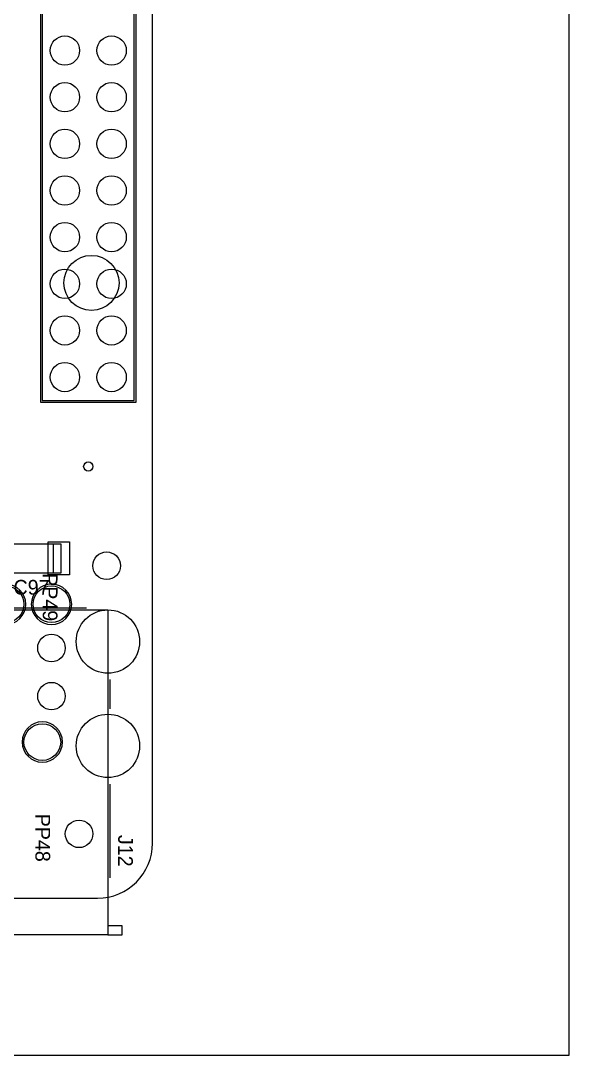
# Model space of a CAD drawing. Extents: x -395 to -66, y -1367 to -1153.
# Drawn here: x -105.4 to -75.5, y -1367.2 to -1310.9 of the extents above; entities that cross this region are included whole.
import ezdxf

# ---------------------------------------------------------------- set-up
doc = ezdxf.new("R2010")
doc.units = 0
for name, color, linetype in [('FAB_3$PI_PROJECTOR$PANEL-P', 216, 'CONTINUOUS'), ('FAB_3$PI_PROJECTOR$RPI$BOA', 254, 'CONTINUOUS'), ('FAB_3$PI_PROJECTOR$RPI$PA0', 111, 'CONTINUOUS'), ('FAB_3$PI_PROJECTOR$RPI$PAR', 12, 'CONTINUOUS'), ('FAB_3$PI_PROJECTOR$RPI$PI0', 1, 'CONTINUOUS'), ('FAB_3$PI_PROJECTOR$RPI$PIN', 5, 'CONTINUOUS'), ('FAB_3$PI_PROJECTOR$RPI$SI0', 85, 'CONTINUOUS'), ('FAB_3$PI_PROJECTOR$RPI$SIL', 85, 'CONTINUOUS')]:
    doc.layers.add(name, color=color, linetype=linetype)

msp = doc.modelspace()

# ---------------------------------------------------------------- linework, layer by layer
at = {"layer": 'FAB_3$PI_PROJECTOR$PANEL-P'}
for p, q in [((-75.504, -1367.186), (-75.504, -1290.28)), ((-75.504, -1367.186), (-75.504, -1290.28)), ((-374.504, -1367.186), (-75.504, -1367.186))]:
    msp.add_line(p, q, dxfattribs=at)
msp.add_circle((-101.501, -1325.131), 1.5, dxfattribs=at)
at = {"layer": 'FAB_3$PI_PROJECTOR$RPI$BOA'}
for p, q in [((-98.176, -1355.63), (-98.176, -1276.63)), ((-151.176, -1358.63), (-101.176, -1358.63))]:
    msp.add_line(p, q, dxfattribs=at)
msp.add_arc((-101.176, -1355.63), 3, 270, 0, dxfattribs=at)
at = {"layer": 'FAB_3$PI_PROJECTOR$RPI$PA0'}
for p, q in [((-104.176, -1280.73), (-104.176, -1331.53)), ((-99.176, -1331.53), (-99.176, -1280.73)), ((-104.176, -1331.53), (-99.176, -1331.53)), ((-106.376, -1339.33), (-103.176, -1339.33)), ((-103.576, -1339.33), (-103.576, -1340.93)), ((-103.176, -1339.33), (-103.176, -1340.93)), ((-103.176, -1340.93), (-106.376, -1340.93)), ((-113.746, -1342.93), (-100.606, -1342.93)), ((-100.606, -1342.93), (-100.606, -1360.63)), ((-99.826, -1360.13), (-100.606, -1360.13)), ((-99.826, -1360.63), (-99.826, -1360.13)), ((-100.606, -1360.63), (-114.526, -1360.63)), ((-100.606, -1360.63), (-99.826, -1360.63))]:
    msp.add_line(p, q, dxfattribs=at)
at = {"layer": 'FAB_3$PI_PROJECTOR$RPI$PAR'}
for centre, start, end in [((-106.176, -1342.63), 270, 90), ((-103.676, -1342.63), 90, 270), ((-103.676, -1342.63), 270, 90), ((-104.176, -1350.13), 90, 270), ((-104.176, -1350.13), 270, 90)]:
    msp.add_arc(centre, 1.1, start, end, dxfattribs=at)
at = {"layer": 'FAB_3$PI_PROJECTOR$RPI$PI0'}
for p, q in [((-103.851, -1341.03), (-103.851, -1339.23)), ((-103.851, -1339.23), (-102.701, -1339.23)), ((-102.701, -1339.23), (-102.701, -1341.03)), ((-102.701, -1341.03), (-103.851, -1341.03))]:
    msp.add_line(p, q, dxfattribs=at)
for centre, radius in [((-102.946, -1312.48), 0.8), ((-100.406, -1312.48), 0.8), ((-102.946, -1315.02), 0.8), ((-100.406, -1315.02), 0.8), ((-102.946, -1317.56), 0.8), ((-100.406, -1317.56), 0.8), ((-102.946, -1320.1), 0.8), ((-100.406, -1320.1), 0.8), ((-102.946, -1322.64), 0.8), ((-100.406, -1322.64), 0.8), ((-102.946, -1325.18), 0.8), ((-100.406, -1325.18), 0.8), ((-102.946, -1327.72), 0.8), ((-100.406, -1327.72), 0.8), ((-102.946, -1330.26), 0.8), ((-100.406, -1330.26), 0.8), ((-101.676, -1335.13), 0.25), ((-100.676, -1340.53), 0.75), ((-100.606, -1344.66), 1.725), ((-103.676, -1345.01), 0.75), ((-103.676, -1347.63), 0.75), ((-100.606, -1350.34), 1.725)]:
    msp.add_circle(centre, radius, dxfattribs=at)
at = {"layer": 'FAB_3$PI_PROJECTOR$RPI$PIN'}
for centre, radius in [((-102.946, -1312.48), 0.8), ((-100.406, -1312.48), 0.8), ((-102.946, -1315.02), 0.8), ((-100.406, -1315.02), 0.8), ((-102.946, -1317.56), 0.8), ((-100.406, -1317.56), 0.8), ((-102.946, -1320.1), 0.8), ((-100.406, -1320.1), 0.8), ((-102.946, -1322.64), 0.8), ((-100.406, -1322.64), 0.8), ((-102.946, -1325.18), 0.8), ((-100.406, -1325.18), 0.8), ((-102.946, -1327.72), 0.8), ((-100.406, -1327.72), 0.8), ((-102.946, -1330.26), 0.8), ((-100.406, -1330.26), 0.8), ((-101.676, -1335.13), 0.25), ((-106.176, -1342.63), 1), ((-103.676, -1342.63), 1), ((-100.606, -1344.66), 1.725), ((-103.676, -1345.01), 0.75), ((-103.676, -1347.63), 0.75), ((-104.176, -1350.13), 1), ((-100.606, -1350.34), 1.725), ((-102.176, -1355.13), 0.75)]:
    msp.add_circle(centre, radius, dxfattribs=at)
at = {"layer": 'FAB_3$PI_PROJECTOR$RPI$SI0'}
for p, q in [((-99.076, -1331.63), (-99.076, -1280.63)), ((-104.276, -1281.13), (-104.276, -1331.63)), ((-104.276, -1331.63), (-99.076, -1331.63)), ((-112.576, -1342.83), (-101.776, -1342.83)), ((-100.476, -1348.33), (-100.476, -1346.73)), ((-100.476, -1357.53), (-100.476, -1352.43))]:
    msp.add_line(p, q, dxfattribs=at)

# ---------------------------------------------------------------- texts
at = {"layer": 'FAB_3$PI_PROJECTOR$RPI$SI0', "linetype": 'CONTINUOUS'}
msp.add_text('C97', height=0.8, dxfattribs=at).set_placement((-105.743, -1342.103))
msp.add_text('J12', height=0.8, rotation=270, dxfattribs=at).set_placement((-100.049, -1355.188))
at = {"layer": 'FAB_3$PI_PROJECTOR$RPI$SIL', "linetype": 'CONTINUOUS'}
for s, p in [('PP49', (-104.149, -1340.933)), ('PP48', (-104.549, -1354.033))]:
    msp.add_text(s, height=0.8, rotation=270, dxfattribs=at).set_placement(p)

doc.saveas('drawing.dxf')
